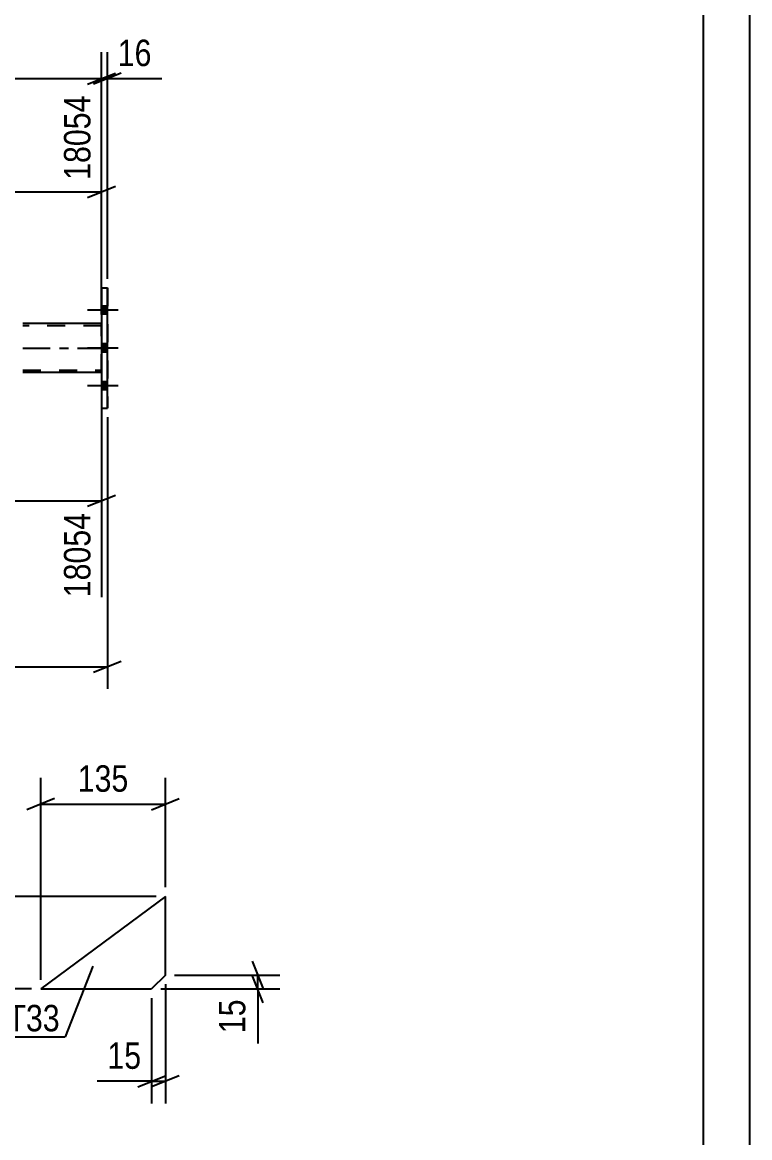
# Model space of a CAD drawing. Header units: millimetres. Extents: x 0 to 841, y 0 to 594.
# Drawn here: x 762.2 to 841, y 170.3 to 291.1 of the extents above; entities that cross this region are included whole.
import ezdxf

# ---------------------------------------------------------------- set-up
doc = ezdxf.new("R2010")
doc.units = ezdxf.units.MM
doc.linetypes.add('DXK_LINE_DOT2', pattern=[3.9198, 1.9599, -1.9599])
doc.linetypes.add('DXK_LINE_DOT3', pattern=[5.9187, 2.979, -0.9799, 0.9799, -0.9799])
doc.styles.add('Arial Narrow', font='ARIALN.TTF', dxfattribs={"height": 0.2})

# ---------------------------------------------------------------- blocks, each defined once
blk = doc.blocks.new('Unknown-318889761-1133')
at = {"color": 5, "linetype": 'Continuous'}
for p, q in [((841, 0), (841, 594)), ((836, 5), (836, 589))]:
    blk.add_line(p, q, dxfattribs=at)
blk = doc.blocks.new('Bolt-318889761-4428 - 4349')
at = {"linetype": 'Continuous'}
for points in [[(771.46, 259.45), (771.46, 260.33), (770.82, 260.33), (770.82, 259.45)], [(771.46, 259.45), (771.46, 260.33), (770.82, 260.33), (770.82, 259.45)], [(771.46, 259.45), (771.46, 260.33), (770.82, 260.33), (770.82, 259.45)], [(771.46, 255.35), (771.46, 256.23), (770.82, 256.23), (770.82, 255.35)], [(771.46, 255.35), (771.46, 256.23), (770.82, 256.23), (770.82, 255.35)], [(771.46, 251.25), (771.46, 252.13), (770.82, 252.13), (770.82, 251.25)], [(771.46, 251.25), (771.46, 252.13), (770.82, 252.13), (770.82, 251.25)], [(771.46, 251.25), (771.46, 252.13), (770.82, 252.13), (770.82, 251.25)]]:
    blk.add_hatch(color=1, dxfattribs=at).paths.add_polyline_path(points)
at = {"color": 1, "linetype": 'Continuous'}
for p, q in [((772.62, 259.89), (769.3, 259.89)), ((772.62, 259.89), (769.3, 259.89)), ((772.62, 259.89), (769.3, 259.89)), ((771.46, 260.33), (770.82, 260.33)), ((771.46, 260.33), (770.82, 260.33)), ((771.46, 260.33), (770.82, 260.33)), ((771.46, 259.45), (770.82, 259.45)), ((771.46, 259.45), (770.82, 259.45)), ((771.46, 259.45), (770.82, 259.45)), ((771.46, 256.23), (770.82, 256.23)), ((771.46, 256.23), (770.82, 256.23)), ((772.62, 255.79), (769.3, 255.79)), ((772.62, 255.79), (769.3, 255.79)), ((771.46, 255.35), (770.82, 255.35)), ((771.46, 255.35), (770.82, 255.35)), ((772.62, 251.69), (769.3, 251.69)), ((772.62, 251.69), (769.3, 251.69)), ((772.62, 251.69), (769.3, 251.69)), ((771.46, 252.13), (770.82, 252.13)), ((771.46, 252.13), (770.82, 252.13)), ((771.46, 252.13), (770.82, 252.13)), ((771.46, 251.25), (770.82, 251.25)), ((771.46, 251.25), (770.82, 251.25)), ((771.46, 251.25), (770.82, 251.25))]:
    blk.add_line(p, q, dxfattribs=at)
blk = doc.blocks.new('Part-318889761-4433 - 4349')
at = {"color": 2, "linetype": 'Continuous'}
for p, q in [((770.82, 258.43), (762.3, 258.43)), ((770.82, 253.15), (762.3, 253.15))]:
    blk.add_line(p, q, dxfattribs=at)
at = {"color": 7, "linetype": 'DXK_LINE_DOT2'}
for p, q in [((770.82, 258.43), (762.3, 258.43)), ((770.82, 253.15), (770.82, 258.43)), ((770.82, 258.43), (770.82, 258.43)), ((770.82, 258.43), (770.82, 253.15)), ((770.82, 258.19), (762.3, 258.19)), ((770.82, 258.19), (770.82, 258.19)), ((762.3, 253.39), (770.82, 253.39)), ((770.82, 253.39), (770.82, 253.39)), ((770.82, 253.15), (770.82, 253.15)), ((770.82, 253.15), (770.82, 253.15))]:
    blk.add_line(p, q, dxfattribs=at)
at = {"color": 7, "linetype": 'DXK_LINE_DOT3'}
blk.add_line((762.3, 255.79), (770.82, 255.79), dxfattribs=at)
blk = doc.blocks.new('Part-318889761-4639 - 4349')
at = {"color": 2, "linetype": 'Continuous'}
for p, q in [((770.82, 262.29), (770.82, 262.29)), ((770.82, 262.29), (771.46, 262.29)), ((770.82, 262.29), (770.82, 249.29)), ((771.46, 249.29), (771.46, 262.29)), ((770.82, 249.29), (770.82, 249.29)), ((770.82, 249.29), (771.46, 249.29))]:
    blk.add_line(p, q, dxfattribs=at)
at = {"color": 7, "linetype": 'DXK_LINE_DOT2'}
for p, q in [((770.82, 262.29), (770.82, 249.29)), ((771.46, 262.29), (771.46, 262.29)), ((771.46, 262.29), (771.46, 249.29)), ((771.46, 249.29), (771.46, 249.29))]:
    blk.add_line(p, q, dxfattribs=at)
blk = doc.blocks.new('Part-318889761-7215 - 7209')
at = {"color": 2, "linetype": 'Continuous'}
for p, q in [((777.74, 196.4), (764.24, 186.4)), ((777.74, 187.9), (777.74, 196.4)), ((777.74, 187.9), (776.24, 186.4)), ((764.24, 186.4), (776.24, 186.4))]:
    blk.add_line(p, q, dxfattribs=at)
blk = doc.blocks.new('StraightDimension-318889761-34779 - 4349')
at = {"color": 7, "linetype": 'Continuous'}
for p, q in [((770.82, 263.29), (770.82, 287.81)), ((769.32, 284.36), (772.32, 285.56)), ((98.78, 284.96), (770.82, 284.96))]:
    blk.add_line(p, q, dxfattribs=at)
blk = doc.blocks.new('StraightDimension-318889761-38121 - 4349')
at = {"color": 7, "linetype": 'Continuous'}
for p, q in [((770.82, 252.15), (770.82, 228.81)), ((665.75, 243.75), (665.75, 228.81)), ((667.25, 239.85), (664.25, 238.65)), ((665.75, 239.25), (770.82, 239.25)), ((769.32, 238.65), (772.32, 239.85))]:
    blk.add_line(p, q, dxfattribs=at)
at = {"color": 0}
blk.add_wipeout([(722.54, 240), (722.54, 244.2), (714.02, 244.2), (714.02, 240)], dxfattribs=at)
at = {"color": 3, "style": 'Arial Narrow'}
blk.add_text('3895', height=2.863, dxfattribs=at).set_placement((714.62, 240.6))
at = {"color": 0, "linetype": 'Continuous'}
blk.add_wipeout([(770.22, 238.55), (766.02, 238.55), (766.02, 228.21), (770.22, 228.21)], dxfattribs=at)
at = {"color": 3, "linetype": 'Continuous', "style": 'Arial Narrow'}
blk.add_text('18054', height=2.863, rotation=90.0002, dxfattribs=at).set_placement((769.62, 228.81))
blk = doc.blocks.new('StraightDimension-318889761-4704 - 4349')
at = {"color": 7, "linetype": 'Continuous'}
for p, q in [((771.46, 248.29), (771.46, 218.89)), ((98.15, 221.29), (771.46, 221.29)), ((769.96, 220.69), (772.96, 221.89))]:
    blk.add_line(p, q, dxfattribs=at)
blk = doc.blocks.new('StraightDimension-318889761-34778 - 4349')
at = {"color": 7, "linetype": 'Continuous'}
for p, q in [((770.82, 263.29), (770.82, 287.81)), ((771.46, 263.29), (771.46, 287.81)), ((769.32, 284.36), (772.32, 285.56)), ((772.96, 285.56), (769.96, 284.36)), ((770.82, 284.96), (771.46, 284.96)), ((771.46, 284.96), (777.36, 284.96)), ((771.46, 284.96), (777.36, 284.96))]:
    blk.add_line(p, q, dxfattribs=at)
at = {"color": 0}
blk.add_wipeout([(776.84, 285.71), (776.84, 289.91), (771.98, 289.91), (771.98, 285.71)], dxfattribs=at)
at = {"color": 3, "style": 'Arial Narrow'}
blk.add_text('16', height=2.863, dxfattribs=at).set_placement((772.58, 286.31))
blk = doc.blocks.new('StraightDimension-318889761-38033 - 4349')
at = {"color": 7, "linetype": 'Continuous'}
for p, q in [((665.75, 267.03), (665.75, 283.14)), ((770.82, 259.43), (770.82, 283.14)), ((667.25, 273.3), (664.25, 272.1)), ((769.32, 272.1), (772.32, 273.3)), ((665.75, 272.7), (770.82, 272.7))]:
    blk.add_line(p, q, dxfattribs=at)
at = {"color": 0}
blk.add_wipeout([(722.54, 273.45), (722.54, 277.65), (714.02, 277.65), (714.02, 273.45)], dxfattribs=at)
at = {"color": 3, "style": 'Arial Narrow'}
blk.add_text('3895', height=2.863, dxfattribs=at).set_placement((714.62, 274.05))
at = {"color": 0, "linetype": 'Continuous'}
blk.add_wipeout([(770.22, 283.74), (766.02, 283.74), (766.02, 273.4), (770.22, 273.4)], dxfattribs=at)
at = {"color": 3, "linetype": 'Continuous', "style": 'Arial Narrow'}
blk.add_text('18054', height=2.863, rotation=90.0002, dxfattribs=at).set_placement((769.62, 274))
blk = doc.blocks.new('StraightDimension-318889761-7249 - 7209')
at = {"color": 7, "linetype": 'Continuous'}
for p, q in [((787.14, 189.4), (788.34, 186.4)), ((778.74, 187.9), (790.14, 187.9)), ((788.34, 184.9), (787.14, 187.9)), ((787.74, 186.4), (787.74, 187.9)), ((777.24, 186.4), (790.14, 186.4)), ((787.74, 186.4), (787.74, 180.49)), ((787.74, 186.4), (787.74, 180.49))]:
    blk.add_line(p, q, dxfattribs=at)
at = {"color": 0}
blk.add_wipeout([(786.99, 185.87), (782.79, 185.87), (782.79, 181.01), (786.99, 181.01)], dxfattribs=at)
at = {"color": 3, "style": 'Arial Narrow'}
blk.add_text('15', height=2.863, rotation=90.0002, dxfattribs=at).set_placement((786.39, 181.61))
blk = doc.blocks.new('StraightDimension-318889761-7217 - 7209')
at = {"color": 7, "linetype": 'Continuous'}
for p, q in [((764.24, 187.4), (764.24, 209.25)), ((777.74, 197.4), (777.74, 209.25)), ((765.74, 207), (762.74, 205.8)), ((776.24, 205.8), (779.24, 207)), ((764.24, 206.4), (777.74, 206.4))]:
    blk.add_line(p, q, dxfattribs=at)
at = {"color": 0}
blk.add_wipeout([(774.34, 207.15), (774.34, 211.35), (767.65, 211.35), (767.65, 207.15)], dxfattribs=at)
at = {"color": 3, "style": 'Arial Narrow'}
blk.add_text('135', height=2.863, dxfattribs=at).set_placement((768.25, 207.75))
blk = doc.blocks.new('StraightDimension-318889761-7226 - 7209')
at = {"color": 7, "linetype": 'Continuous'}
for p, q in [((777.74, 186.9), (777.74, 174)), ((776.24, 185.4), (776.24, 174)), ((776.24, 176.4), (770.34, 176.4)), ((776.24, 176.4), (770.34, 176.4)), ((774.74, 175.8), (777.74, 177)), ((779.24, 177), (776.24, 175.8)), ((776.24, 176.4), (777.74, 176.4))]:
    blk.add_line(p, q, dxfattribs=at)
at = {"color": 0}
blk.add_wipeout([(775.72, 177.15), (775.72, 181.35), (770.86, 181.35), (770.86, 177.15)], dxfattribs=at)
at = {"color": 3, "style": 'Arial Narrow'}
blk.add_text('15', height=2.863, dxfattribs=at).set_placement((771.46, 177.75))
blk = doc.blocks.new('StraightDimension-318889761-7240 - 7209')
at = {"color": 7, "linetype": 'Continuous'}
for p, q in [((753.64, 197.9), (754.84, 194.9)), ((776.74, 196.4), (751.39, 196.4)), ((754.24, 186.4), (754.24, 196.4)), ((754.84, 184.9), (753.64, 187.9)), ((763.24, 186.4), (751.39, 186.4))]:
    blk.add_line(p, q, dxfattribs=at)
at = {"color": 0}
blk.add_wipeout([(753.49, 194.74), (749.29, 194.74), (749.29, 188.05), (753.49, 188.05)], dxfattribs=at)
at = {"color": 3, "style": 'Arial Narrow'}
blk.add_text('100', height=2.863, rotation=90.0002, dxfattribs=at).set_placement((752.89, 188.65))
blk = doc.blocks.new('Mark-318889761-7211 - 7209')
at = {"color": 0}
blk.add_wipeout([(766.3, 181.81), (766.3, 184.81), (758.45, 184.81), (758.45, 181.81)], dxfattribs=at)
blk.add_wipeout([(766.3, 181.81), (766.3, 184.81), (758.45, 184.81), (758.45, 181.81)], dxfattribs=at)
at = {"color": 30, "linetype": 'Continuous'}
for p in [(769.88, 188.85), (757.85, 181.21)]:
    blk.add_line(p, (766.9, 181.21), dxfattribs=at)
at = {"color": 3, "style": 'Arial Narrow'}
blk.add_text('ST33', height=2.863, dxfattribs=at).set_placement((758.45, 181.81))

msp = doc.modelspace()

# ---------------------------------------------------------------- block references
for name in ['Unknown-318889761-1133', 'Part-318889761-4639 - 4349', 'Bolt-318889761-4428 - 4349', 'Part-318889761-4433 - 4349', 'Part-318889761-7215 - 7209']:
    msp.add_blockref(name, (0, 0))

# ---------------------------------------------------------------- next in the draw order: block references
for name in ['StraightDimension-318889761-34779 - 4349', 'StraightDimension-318889761-38121 - 4349', 'StraightDimension-318889761-7249 - 7209']:
    msp.add_blockref(name, (0, 0))

# ---------------------------------------------------------------- next in the draw order: block references
for name in ['StraightDimension-318889761-34778 - 4349', 'StraightDimension-318889761-4704 - 4349', 'StraightDimension-318889761-7217 - 7209']:
    msp.add_blockref(name, (0, 0))

# ---------------------------------------------------------------- next in the draw order: block references
for name in ['StraightDimension-318889761-38033 - 4349', 'StraightDimension-318889761-7226 - 7209']:
    msp.add_blockref(name, (0, 0))

# ---------------------------------------------------------------- next in the draw order: block references
msp.add_blockref('StraightDimension-318889761-7240 - 7209', (0, 0))

# ---------------------------------------------------------------- next in the draw order: block references
msp.add_blockref('Mark-318889761-7211 - 7209', (0, 0))

doc.saveas('drawing.dxf')
